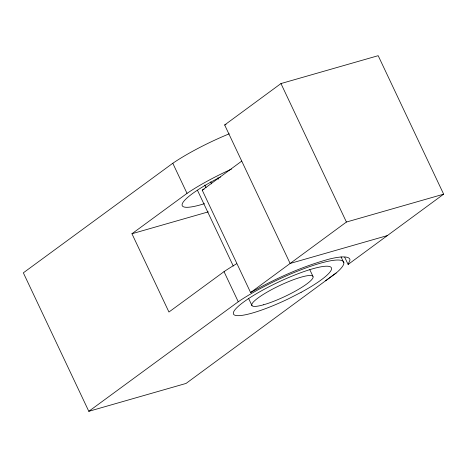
<?xml version="1.0" encoding="UTF-8"?>
<svg xmlns="http://www.w3.org/2000/svg" width="467" height="467" viewBox="0 0 467 467"><rect width="100%" height="100%" fill="white"/><g stroke="black" fill="none" stroke-linecap="round" stroke-linejoin="round"><path stroke-width="0.7" d="M344.699 257.241L348.113 264.456L350.005 259.985A74.457 13.315 -25.3 0 0 329.375 259.057C301.758 266.587 275.53 278.577 250.61 292.546L202.229 190.186L241.743 161.103M229.233 133.819A67.692 12.101 -25.3 0 0 172.796 163.263L23.35 272.827L88.812 411.316L238.258 301.752A67.692 12.101 -25.3 0 1 318.967 263.622A67.692 12.101 -25.3 0 1 336.164 272.997L325.552 280.807M250.61 292.546L346.421 222.041L443.65 194.173L378.188 55.684L280.959 83.558L224.662 124.975L290.124 263.458L387.353 235.59M336.164 272.997L186.041 383.442L88.812 411.316M348.113 264.456L443.65 194.173M236.571 263.779A67.692 12.101 -25.3 0 0 224.026 271.648L168.943 312.026L131.945 233.751L187.028 193.373A67.692 12.101 -25.3 0 1 231.457 169.107M202.229 190.186L204.114 189.153M224.662 124.975L226.063 124.572M131.945 233.751L208.317 211.86M280.959 83.558L346.421 222.041M341.068 256.914L343.852 262.804M309.796 269.681L312.902 276.254M217.733 177.863L218.352 179.176M210.78 181.885L211.709 183.858M204.785 185.037L206.023 187.67M197.436 190.227L233.284 266.062M248.555 298.378L251.987 305.628M172.796 163.263L187.028 193.373M224.026 271.648L238.258 301.752M204.458 203.67A54.154 9.684 -25.3 0 1 182.86 202.637A54.154 9.684 -25.3 0 1 220.517 177.005M301.11 292.33L288.711 298.676A54.154 9.684 -25.3 0 1 235.631 308.973A54.154 9.684 -25.3 0 1 315.745 267.965A54.154 9.684 -25.3 0 1 301.11 292.33M263.68 304.747A33.846 6.053 -25.3 0 0 312.878 278.005A33.846 6.053 -25.3 0 0 270.778 290.071A33.846 6.053 -25.3 0 0 263.68 304.747"/></g></svg>
